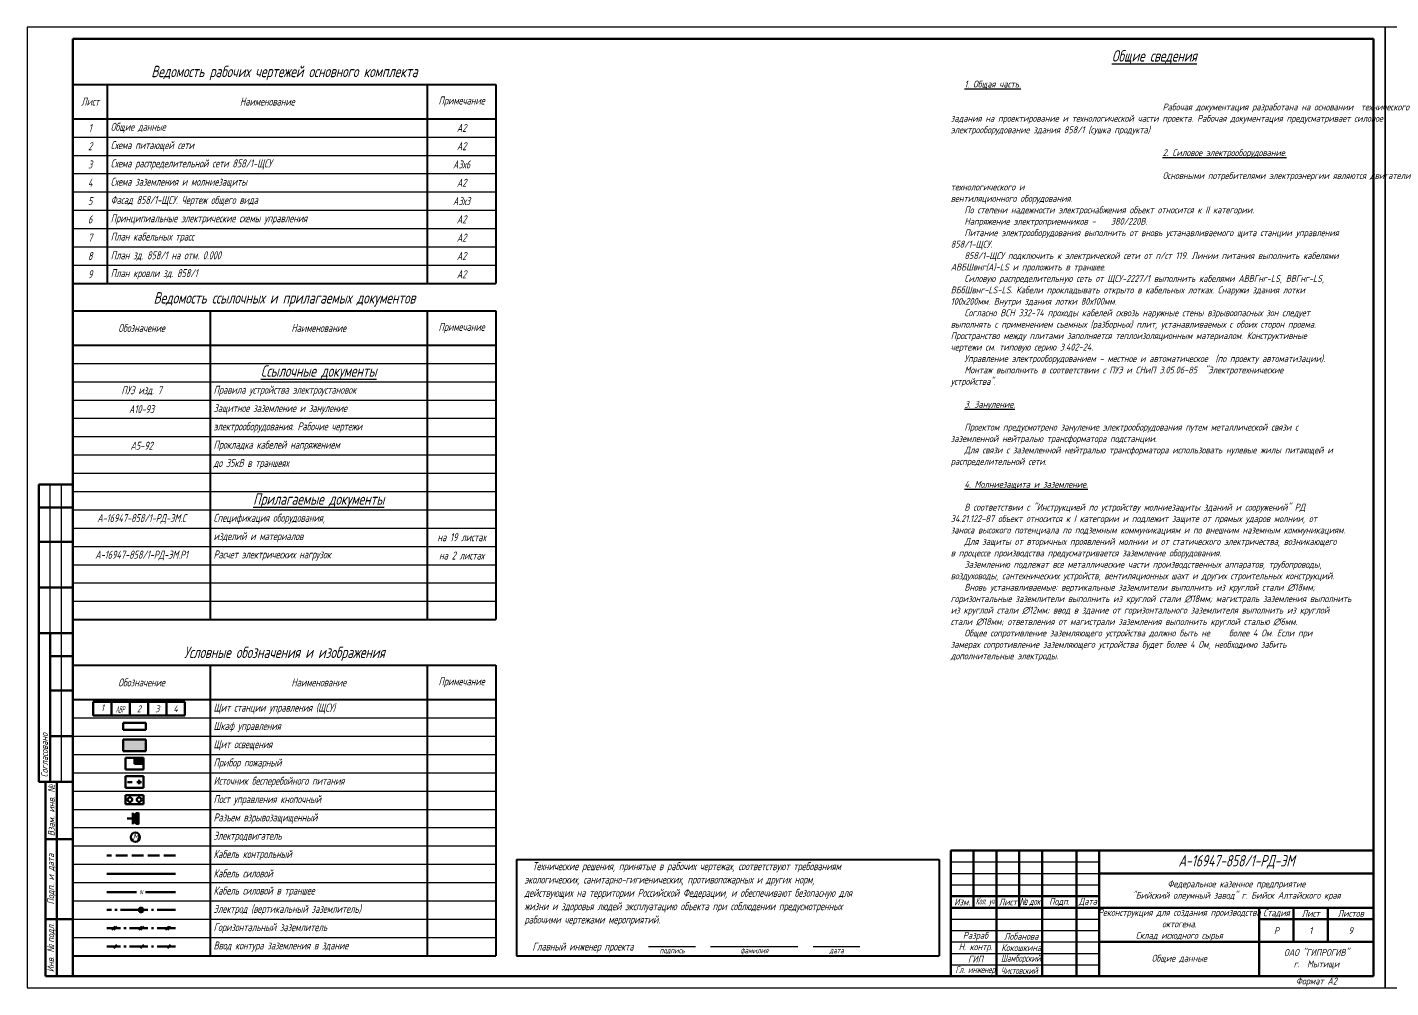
# Model space of a CAD drawing. Header units: millimetres. Extents: x -10490 to 5162, y -5053 to 76.
# Drawn here: x -10490 to -9894, y -344 to 76 of the extents above; entities that cross this region are included whole.
import ezdxf
from ezdxf.enums import TextEntityAlignment as Align

# ---------------------------------------------------------------- set-up
doc = ezdxf.new("R2010")
doc.units = ezdxf.units.MM
doc.linetypes.add('gost5', pattern=[7, 5, -2, 0])
doc.linetypes.add('gost6', pattern=[12, 8, -1.5, 1, -1.5])
for name, color, linetype, lineweight in [('Заземление (Вновь)', 6, 'gost6', 50), ('КаБель контрольный (Вновь)', 142, 'gost5', 60), ('КаБель силовой (Вновь)', 1, 'Continuous', 60), ('ППК и др. приБоры', 171, 'Continuous', 50), ('Рамка толстая', 7, 'Continuous', 60), ('Рамка тонкая', 5, 'Continuous', 25), ('ТаБлица', 253, 'Continuous', 25), ('Текст', 2, 'Continuous', 25), ('Штампы', 252, 'Continuous', 25), ('Щиты пульты (Вновь)', 5, 'Continuous', 50), ('Эл. аппараты (Вновь)', 93, 'Continuous', 50), ('ЭлектрооБорудование (Вновь)', 160, 'Continuous', 60)]:
    doc.layers.add(name, color=color, linetype=linetype, lineweight=lineweight)
doc.styles.add('SIMPLEX', font='simplex.shx', dxfattribs={"width": 0.7, "oblique": 15})

# ---------------------------------------------------------------- blocks, each defined once
blk = doc.blocks.new('A$C0CDB385D')
at = {"layer": 'Рамка толстая'}
for p, q in [((20, 415), (20, 5)), ((589, 415), (20, 415)), ((589, 5), (589, 415)), ((20, 5), (589, 5))]:
    blk.add_line(p, q, dxfattribs=at)
at = {"layer": 'Рамка тонкая'}
for p, q in [((0, 420), (0, 0)), ((594, 420), (0, 420)), ((594, 0), (594, 420)), ((0, 0), (594, 0))]:
    blk.add_line(p, q, dxfattribs=at)
blk = doc.blocks.new('A$C629C7F59')
at = {"layer": 'Эл. аппараты (Вновь)'}
for p, q in [((0, 8), (0, 0)), ((4, 8), (0, 8)), ((4, 0), (4, 8)), ((0, 0), (4, 0))]:
    blk.add_line(p, q, dxfattribs=at)
for centre in [(2, 6), (2, 2)]:
    blk.add_circle(centre, 1, dxfattribs=at)
blk = doc.blocks.new('A$C25011874')
at = {"layer": 'ППК и др. приБоры'}
blk.add_hatch(color=256, dxfattribs=at).paths.add_polyline_path([(4, 0), (4, 2.5), (0, 2.5), (0, 0)])
for p, q in [((0, 5), (0, 0)), ((8, 5), (0, 5)), ((4, 2.5), (0, 2.5)), ((0, 0), (8, 0)), ((4, 0), (4, 2.5)), ((8, 0), (8, 5))]:
    blk.add_line(p, q, dxfattribs=at)
blk = doc.blocks.new('A$C05EB3272')
at = {"layer": 'ЭлектрооБорудование (Вновь)'}
for p, q in [((0, 5), (8, 5)), ((0, 0), (0, 5)), ((3, 2.5), (1, 2.5)), ((2, 3.5), (2, 1.5)), ((7, 2.5), (5, 2.5)), ((8, 5), (8, 0)), ((8, 0), (0, 0))]:
    blk.add_line(p, q, dxfattribs=at)
blk = doc.blocks.new('A$C1733719F')
at = {"layer": 'Эл. аппараты (Вновь)'}
blk.add_hatch(color=256, dxfattribs=at).paths.add_polyline_path([(0, 0), (5, 0, 1)])
for p, q in [((0, 2.5), (5, 2.5)), ((2.5, 2.5), (2.5, 5)), ((0, 0), (5, 0))]:
    blk.add_line(p, q, dxfattribs=at)
blk.add_arc((2.5, 0), 2.5, 0, 180, dxfattribs=at)

msp = doc.modelspace()

# ---------------------------------------------------------------- hatches: boundary and pattern name
at = {"layer": 'Заземление (Вновь)'}
msp.add_hatch(color=256, dxfattribs=at).paths.add_polyline_path([(-10439.76303, -310.14683, 1), (-10440.76303, -310.14683, 1)])
at = {"layer": 'Щиты пульты (Вновь)', "ltscale": 100}
msp.add_hatch(color=256, dxfattribs=at).paths.add_polyline_path([(-10438.13035, -240.66458), (-10438.13035, -235.66458), (-10448.13035, -235.66458), (-10448.13035, -240.66458)])

# ---------------------------------------------------------------- linework, layer by layer
at = {"layer": 'Заземление (Вновь)'}
for p, q in [((-10441.26303, -310.14683), (-10455.26303, -310.14683)), ((-10425.26303, -310.14683), (-10439.26303, -310.14683)), ((-10425.26303, -318.14683), (-10455.26303, -318.14683)), ((-10451.60496, -317.43973), (-10453.01917, -318.85394)), ((-10450.80496, -317.43973), (-10452.21917, -318.85394)), ((-10439.8834, -317.43973), (-10441.29762, -318.85394)), ((-10439.0834, -317.43973), (-10440.49762, -318.85394)), ((-10428.13053, -317.43973), (-10429.54474, -318.85394)), ((-10427.33053, -317.43973), (-10428.74474, -318.85394)), ((-10425.26303, -326.14683), (-10455.26303, -326.14683)), ((-10450.80496, -325.43973), (-10452.21917, -326.85394)), ((-10439.0834, -325.43973), (-10440.49762, -326.85394)), ((-10427.33053, -325.43973), (-10428.74474, -326.85394))]:
    msp.add_line(p, q, dxfattribs=at)
for radius in [1, 0.5]:
    msp.add_circle((-10440.26303, -310.14683), radius, dxfattribs=at)
at = {"layer": 'КаБель контрольный (Вновь)'}
msp.add_line((-10425.26303, -286.36627), (-10455.26303, -286.36627), dxfattribs=at)
at = {"layer": 'КаБель силовой (Вновь)'}
for p, q in [((-10425.26303, -294.36627), (-10455.26303, -294.36627)), ((-10442.26303, -302.36627), (-10455.26303, -302.36627)), ((-10438.26303, -302.36627), (-10425.26303, -302.36627))]:
    msp.add_line(p, q, dxfattribs=at)
at = {"layer": 'ТаБлица', "lineweight": 40}
for p, q in [((-10470.04359, 50.85317), (-10285.04359, 50.85317)), ((-10455.04359, 50.85317), (-10455.04359, -36.14683)), ((-10315.04359, 50.85317), (-10315.04359, -36.14683)), ((-10285.04359, 50.85317), (-10285.04359, -36.14683)), ((-10470.04359, 35.85317), (-10285.04359, 35.85317)), ((-10470.04359, -36.14683), (-10285.04359, -36.14683)), ((-10470.04359, -48.14683), (-10285.04359, -48.14683)), ((-10410.04359, -48.14683), (-10410.04359, -183.14683)), ((-10315.04359, -48.14683), (-10315.04359, -183.14683)), ((-10285.04359, -48.14683), (-10285.04359, -183.14683)), ((-10470.04359, -63.14683), (-10285.04359, -63.14683)), ((-10470.04359, -183.14683), (-10285.04359, -183.14683)), ((-10470.04359, -203.14683), (-10285.04359, -203.14683)), ((-10410.04359, -203.14683), (-10410.04359, -330.14683)), ((-10315.04359, -203.14683), (-10315.04359, -330.14683)), ((-10285.04359, -203.14683), (-10285.04359, -330.14683)), ((-10470.04359, -218.14683), (-10285.04359, -218.14683)), ((-10276.04359, -288.14683), (-10091.04359, -288.14683)), ((-10276.04359, -288.14683), (-10276.04359, -330.14683)), ((-10091.04359, -288.14683), (-10091.04359, -330.14683)), ((-10470.04359, -330.14683), (-10285.04359, -330.14683)), ((-10276.04359, -330.14683), (-10091.04359, -330.14683))]:
    msp.add_line(p, q, dxfattribs=at)
at = {"layer": 'ТаБлица', "color": 5, "lineweight": 25}
for p, q in [((-10470.04359, 27.85317), (-10285.04359, 27.85317)), ((-10470.04359, 19.85317), (-10285.04359, 19.85317)), ((-10470.04359, 11.85317), (-10285.04359, 11.85317)), ((-10470.04359, 3.85317), (-10285.04359, 3.85317)), ((-10470.04359, -4.14683), (-10285.04359, -4.14683)), ((-10470.04359, -12.14683), (-10285.04359, -12.14683)), ((-10470.04359, -20.14683), (-10285.04359, -20.14683)), ((-10470.04359, -28.14683), (-10285.04359, -28.14683)), ((-10470.04359, -71.14683), (-10285.04359, -71.14683)), ((-10470.04359, -79.14683), (-10285.04359, -79.14683)), ((-10470.04359, -87.14683), (-10285.04359, -87.14683)), ((-10470.04359, -95.14683), (-10285.04359, -95.14683)), ((-10470.04359, -103.14683), (-10285.04359, -103.14683)), ((-10470.04359, -111.14683), (-10285.04359, -111.14683)), ((-10470.04359, -119.14683), (-10285.04359, -119.14683)), ((-10470.04359, -127.14683), (-10285.04359, -127.14683)), ((-10470.04359, -135.14683), (-10285.04359, -135.14683)), ((-10470.04359, -143.14683), (-10285.04359, -143.14683)), ((-10470.04359, -151.14683), (-10285.04359, -151.14683)), ((-10470.04359, -159.14683), (-10285.04359, -159.14683)), ((-10470.04359, -167.14683), (-10285.04359, -167.14683)), ((-10470.04359, -175.14683), (-10285.04359, -175.14683)), ((-10470.04359, -226.14683), (-10285.04359, -226.14683)), ((-10470.04359, -234.14683), (-10285.04359, -234.14683)), ((-10470.04359, -242.14683), (-10285.04359, -242.14683)), ((-10470.04359, -250.14683), (-10285.04359, -250.14683)), ((-10470.04359, -258.14683), (-10285.04359, -258.14683)), ((-10470.04359, -266.14683), (-10285.04359, -266.14683)), ((-10470.04359, -274.14683), (-10285.04359, -274.14683)), ((-10470.04359, -282.14683), (-10285.04359, -282.14683)), ((-10470.04359, -290.14683), (-10285.04359, -290.14683)), ((-10470.04359, -298.14683), (-10285.04359, -298.14683)), ((-10470.04359, -306.14683), (-10285.04359, -306.14683)), ((-10470.04359, -314.14683), (-10285.04359, -314.14683)), ((-10470.04359, -322.14683), (-10285.04359, -322.14683))]:
    msp.add_line(p, q, dxfattribs=at)
at = {"layer": 'Штампы', "lineweight": 60}
for p, q in [((-10485.04359, -254.14683), (-10485.04359, -124.14683)), ((-10485.04359, -124.14683), (-10470.04359, -124.14683)), ((-10470.04359, -254.14683), (-10470.04359, -124.14683)), ((-10485.04359, -134.14683), (-10470.04359, -134.14683)), ((-10485.04359, -149.14683), (-10470.04359, -149.14683)), ((-10485.04359, -169.14683), (-10470.04359, -169.14683)), ((-10485.04359, -189.14683), (-10470.04359, -189.14683)), ((-10480.04359, -254.14683), (-10480.04359, -189.14683)), ((-10480.04359, -199.14683), (-10470.04359, -199.14683)), ((-10480.04359, -214.14683), (-10470.04359, -214.14683)), ((-10480.04359, -234.14683), (-10470.04359, -234.14683)), ((-10485.04359, -254.14683), (-10470.04359, -254.14683)), ((-10482.04359, -339.14683), (-10482.04359, -254.14683)), ((-10482.04359, -254.14683), (-10470.04359, -254.14683)), ((-10477.04359, -339.14683), (-10477.04359, -254.14683)), ((-10470.04359, -339.14683), (-10470.04359, -254.14683)), ((-10482.04359, -279.14683), (-10470.04359, -279.14683)), ((-10086.04359, -284.14683), (-9901.04359, -284.14683)), ((-10086.04359, -284.14683), (-10086.04359, -339.14683)), ((-10076.04359, -284.14683), (-10076.04359, -309.14683)), ((-10066.04359, -284.14683), (-10066.04359, -339.14683)), ((-10056.04359, -284.14683), (-10056.04359, -309.14683)), ((-10046.04359, -284.14683), (-10046.04359, -339.14683)), ((-10031.04359, -284.14683), (-10031.04359, -339.14683)), ((-10021.04359, -284.14683), (-10021.04359, -339.14683)), ((-10021.04359, -294.14683), (-9901.04359, -294.14683)), ((-10086.04359, -304.14683), (-10021.04359, -304.14683)), ((-10086.04359, -309.14683), (-9901.04359, -309.14683)), ((-9951.04359, -309.14683), (-9951.04359, -339.14683)), ((-9936.04359, -309.14683), (-9936.04359, -324.14683)), ((-9921.04359, -309.14683), (-9921.04359, -324.14683)), ((-10482.04359, -314.14683), (-10470.04359, -314.14683)), ((-9951.04359, -314.14683), (-9901.04359, -314.14683)), ((-10021.04359, -324.14683), (-9901.04359, -324.14683)), ((-10482.04359, -339.14683), (-10470.04359, -339.14683))]:
    msp.add_line(p, q, dxfattribs=at)
at = {"layer": 'Штампы', "color": 5, "lineweight": 25}
for p, q in [((-10480.04359, -189.14683), (-10480.04359, -124.14683)), ((-10475.04359, -254.14683), (-10475.04359, -124.14683)), ((-10086.04359, -289.14683), (-10021.04359, -289.14683)), ((-10086.04359, -294.14683), (-10021.04359, -294.14683)), ((-10086.04359, -299.14683), (-10021.04359, -299.14683)), ((-10086.04359, -314.14683), (-10021.04359, -314.14683)), ((-10086.04359, -319.14683), (-10021.04359, -319.14683)), ((-10086.04359, -324.14683), (-10021.04359, -324.14683)), ((-10086.04359, -329.14683), (-10021.04359, -329.14683)), ((-10086.04359, -334.14683), (-10021.04359, -334.14683))]:
    msp.add_line(p, q, dxfattribs=at)
at = {"layer": 'Щиты пульты (Вновь)', "ltscale": 100}
for p, q in [((-10461.15842, -219.17205), (-10421.15842, -219.17205)), ((-10461.15842, -219.17205), (-10461.15842, -225.17205)), ((-10453.15842, -219.17205), (-10453.15842, -225.17205)), ((-10445.15842, -219.17205), (-10445.15842, -225.17205)), ((-10437.15842, -219.17205), (-10437.15842, -225.17205)), ((-10429.15842, -219.17205), (-10429.15842, -225.17205)), ((-10421.15842, -219.17205), (-10421.15842, -225.17205)), ((-10421.15842, -225.17205), (-10461.15842, -225.17205)), ((-10448.12952, -228.33224), (-10448.12952, -231.33224)), ((-10448.12952, -228.33224), (-10438.12952, -228.33224)), ((-10448.12952, -231.33224), (-10438.12952, -231.33224)), ((-10438.12952, -231.33224), (-10438.12952, -228.33224)), ((-10438.13035, -235.66458), (-10448.13035, -235.66458)), ((-10448.13035, -235.66458), (-10448.13035, -240.66458)), ((-10438.13035, -240.66458), (-10438.13035, -235.66458)), ((-10448.13035, -240.66458), (-10438.13035, -240.66458))]:
    msp.add_line(p, q, dxfattribs=at)
at = {"layer": 'ЭлектрооБорудование (Вновь)'}
msp.add_circle((-10442.74193, -278.28649), 2.01509, dxfattribs=at)

# ---------------------------------------------------------------- block references
for p in [(-10490.04358, -344.14684), (-9896.04358, -344.14684)]:
    msp.add_blockref('A$C0CDB385D', p)
for name, p, rotation in [('A$C25011874', (-10439.13041, -243.67044), 180), ('A$C05EB3272', (-10439.13032, -251.69071), 180), ('A$C629C7F59', (-10439.13035, -263.89882), 90), ('A$C1733719F', (-10441.35545, -272.61131), 90)]:
    msp.add_blockref(name, p, dxfattribs=dict(rotation=rotation))

# ---------------------------------------------------------------- texts
at = {"layer": 'КаБель силовой (Вновь)', "style": 'SIMPLEX', "oblique": 15, "width": 0.7}
msp.add_text('N', height=2, dxfattribs=at).set_placement((-10440.26303, -302.36627), align=Align.MIDDLE_CENTER)
at = {"layer": 'ТаБлица', "color": 2, "style": 'SIMPLEX'}
for s, insert, char_height, width, attachment_point in [('Ведомость рабочих чертежей основного комплекта', (-10377.54359, 55.85317), 5, 185, 5), ('Лист', (-10462.54359, 43.35317), 3.5, 12, 5), ('Наименование', (-10385.04359, 43.35317), 3.5, 137, 5), ('Примечание', (-10300.04359, 43.35317), 3.5, 27, 5), ('1', (-10462.54359, 31.85317), 3.5, 15, 5), ('Общие данные', (-10453.54359, 31.85317), 3.5, 137, 4), ('А2', (-10300.04359, 31.85317), 3.5, 30, 5), ('2', (-10462.54359, 23.85317), 3.5, 15, 5), ('Схема питающей сети', (-10453.54359, 23.85317), 3.5, 137, 4), ('А2', (-10300.04359, 23.85317), 3.5, 30, 5), ('Схема распределительной сети 858/1-ЩСУ', (-10453.54359, 15.85317), 3.5, 137, 4), ('3', (-10462.54359, 15.85317), 3.5, 15, 5), ('А3х6', (-10300.04359, 15.85317), 3.5, 30, 5), ('4', (-10462.54359, 7.85317), 3.5, 15, 5), ('Схема заземления и молниезащиты ', (-10453.54359, 7.85317), 3.5, 137, 4), ('А2', (-10300.04359, 7.85317), 3.5, 30, 5), ('5', (-10462.54359, -0.14683), 3.5, 15, 5), ('Фасад 858/1-ЩСУ. Чертеж общего вида', (-10453.54359, -0.14683), 3.5, 137, 4), ('А3х3', (-10300.04359, -0.14683), 3.5, 30, 5), ('Принципиальные электрические схемы управления', (-10453.54359, -8.14683), 3.5, 137, 4), ('6', (-10462.54359, -8.14683), 3.5, 15, 5), ('А2', (-10300.04359, -8.14683), 3.5, 30, 5), ('7', (-10462.54359, -16.14683), 3.5, 15, 5), ('План кабельных трасс', (-10453.54359, -16.14683), 3.5, 137, 4), ('А2', (-10300.04359, -16.14683), 3.5, 30, 5), ('8', (-10462.54359, -24.14683), 3.5, 15, 5), ('План зд. 858/1 на отм. 0.000', (-10453.54359, -24.14683), 3.5, 137, 4), ('А2', (-10300.04359, -24.14683), 3.5, 30, 5), ('9', (-10462.54359, -32.14683), 3.5, 15, 5), ('План кровли зд. 858/1', (-10453.54359, -32.14683), 3.5, 137, 4), ('А2', (-10300.04359, -32.14683), 3.5, 30, 5), ('Ведомость ссылочных и прилагаемых документов', (-10377.54359, -43.14683), 5, 185, 5), ('Примечание', (-10300.04359, -55.64683), 3.5, 30, 5), ('Обозначение', (-10440.04359, -55.64683), 3.5, 60, 5), ('Наименование', (-10362.54359, -55.64683), 3.5, 95, 5), ('{\\LСсылочные документы}', (-10362.54359, -75.14683), 5, 95, 5), ('ПУЭ изд. 7', (-10440.04359, -83.14683), 3.5, 60, 5), ('Правила устройства электроустановок', (-10408.54359, -83.14683), 3.5, 92, 4), ('А10-93', (-10440.04359, -91.14683), 3.5, 60, 5), ('Защитное заземление и зануление', (-10408.54359, -91.14683), 3.5, 92, 4), ('электрооборудования. Рабочие чертежи', (-10408.54359, -99.14683), 3.5, 92, 4), ('А5-92', (-10440.04359, -107.14683), 3.5, 60, 5), ('Прокладка кабелей напряжением ', (-10408.54359, -107.14683), 3.5, 92, 4), ('до 35кВ в траншеях', (-10408.54359, -115.14683), 3.5, 92, 4), ('{\\LПрилагаемые документы}', (-10362.54359, -131.14683), 5, 95, 5), ('А-16947-858/1-РД-ЭМ.С', (-10440.04359, -139.14683), 3.5, 60, 5), ('Спецификация оборудования,', (-10408.54359, -139.14683), 3.5, 92, 4), ('изделий и материалов', (-10408.54359, -147.14683), 3.5, 92, 4), ('на 19 листах', (-10300.04359, -147.14683), 3.5, 30, 5), ('А-16947-858/1-РД-ЭМ.Р1', (-10440.04359, -155.14683), 3.5, 60, 5), ('Расчет электрических нагрузок', (-10408.54359, -155.14683), 3.5, 92, 4), ('на 2 листах', (-10300.04359, -155.14683), 3.5, 30, 5), ('Условные обозначения и изображения', (-10377.54359, -198.14683), 5, 185, 5), ('Примечание', (-10300.04359, -210.64683), 3.5, 30, 5), ('Обозначение', (-10440.04359, -210.64683), 3.5, 60, 5), ('Наименование', (-10362.54359, -210.64683), 3.5, 95, 5), ('Щит станции управления (ЩСУ)', (-10408.54359, -222.14683), 3.5, 92, 4), ('Шкаф управления', (-10408.54359, -230.14683), 3.5, 92, 4), ('Щит освещения', (-10408.54359, -238.14683), 3.5, 92, 4), ('Прибор пожарный', (-10408.54359, -246.14683), 3.5, 92, 4), ('Источник бесперебойного питания', (-10408.54359, -254.14683), 3.5, 92, 4), ('Пост управления кнопочный', (-10408.54359, -262.14683), 3.5, 92, 4), ('Разъем взрывозащищенный', (-10408.54359, -270.14683), 3.5, 92, 4), ('Электродвигатель', (-10408.54359, -278.14683), 3.5, 92, 4), ('Кабель контрольный', (-10408.54359, -286.14683), 3.5, 92, 4), ('Кабель силовой', (-10408.54359, -294.14683), 3.5, 92, 4), ('Кабель силовой в траншее ', (-10408.54359, -302.14683), 3.5, 92, 4), ('Электрод (вертикальный заземлитель) ', (-10408.54359, -310.14683), 3.5, 92, 4), ('Горизонтальный заземлитель', (-10408.54359, -318.14683), 3.5, 92, 4), ('Ввод контура заземления в здание', (-10408.54359, -326.14683), 3.5, 92, 4)]:
    msp.add_mtext(s, dxfattribs=dict(at, insert=insert, char_height=char_height, width=width, attachment_point=attachment_point))
at = {"layer": 'Текст', "lineweight": 20, "style": 'SIMPLEX', "oblique": 15}
for s, width, p in [('1', 0.7, (-10457.15842, -221.70697)), ('2', 0.7, (-10441.15842, -222.17205)), ('3', 0.7, (-10433.15842, -222.17205)), ('4', 0.7, (-10425.15842, -222.17205)), ('АВР', 0.4, (-10449.51638, -222.46603))]:
    msp.add_text(s, height=3, dxfattribs=dict(at, width=width)).set_placement(p, align=Align.MIDDLE_CENTER)
at = {"layer": 'Текст', "insert": (-10086.04359, 70.85317), "char_height": 3, "attachment_point": 1, "style": 'SIMPLEX'}
msp.add_mtext_dynamic_manual_height_columns('\\pi92.714;{\\L\\P\\pi70.51;\\H1.6667x;Общие сведения\\P\\pi92.714;\\H0.6x;\\P\\pi6;\\H0.99998x;1. Общая часть.\\P\\pi92.714;\\P\\pi6;}Рабочая документация разработана на основании  технического задания на проектирование и технологической части проекта. Рабочая документация предусматривает силовое электрооборудование здания 858/1 (сушка продукта)\\P\\P{\\L2. Силовое электрооборудование.\\P\\pi91.214;\\P\\pi6;}Основными потребителями электроэнергии являются двигатели технологического и \\P\\pi0;вентиляционного оборудования.\\P\\pi6;По степени надежности электроснабжения объект относится к II категории.\\PНапряжение электроприемников -    380/220В.\\PПитание электрооборудования выполнить от вновь устанавливаемого щита станции управления \\P\\pi0;858/1-ЩСУ.\\P\\pi6;858/1-ЩСУ подключить к электрической сети от п/ст 119. Линии питания выполнить кабелями \\P\\pi0;АВБШвнг(А)-LS и проложить в траншее.\\P\\pi6;Силовую распределительную сеть от ЩСУ-2227/1 выполнить кабелями АВВГнг-LS, ВВГнг-LS, \\P\\pi0;ВБбШвнг-LS-LS. Кабели прокладывать открыто в кабельных лотках. Снаружи здания лотки \\P100х200мм. Внутри здания лотки 80х100мм.\\P\\pi6;Согласно ВСН 332-74 проходы кабелей сквозь наружные стены взрывоопасных зон следует \\P\\pi0;выполнять с применением съемных (разборных) плит, устанавливаемых с обоих сторон проема. \\PПространство между плитами заполняется теплоизоляционным материалом. Конструктивные \\Pчертежи см. типовую серию 3.402-24.  \\P\\pi6;Управление электрооборудованием - местное и автоматическое  (по проекту автоматизации).   \\PМонтаж выполнить в соответствии с ПУЭ и СНиП 3.05.06-85  "Электротехнические \\P\\pi0;устройства".\\P\\P\\pi6;{\\L3. Зануление.\\P\\P}Проектом предусмотрено зануление электрооборудования путем металлической связи с \\P\\pi0;заземленной нейтралью трансформатора подстанции. \\P\\pi6;Для связи с заземленной нейтралью трансформатора использовать нулевые жилы питающей и \\P\\pi0;распределительной сети.\\P\\pi88.429,l6;\\P\\pi6,l0;{\\L4. Молниезащита и заземление.\\P\\P}В соответствии с "Инструкцией по устройству молниезащиты зданий и сооружений" РД \\P\\pi0;34.21.122-87 объект относится к I категории и подлежит защите от прямых ударов молнии, от \\Pзаноса высокого потенциала по подземным коммуникациям и по внешним наземным коммуникациям.\\P\\pi6;Для защиты от вторичных проявлений молнии и от статического электричества, возникающего \\P\\pi0;в процессе производства предусматривается заземление оборудования. \\P\\pi6;Заземлению подлежат все металлические части производственных аппаратов, трубопроводы, \\P\\pi0;воздуховоды, сантехнических устройств, вентиляционных шахт и других строительных конструкций.\\P\\pi6;Вновь устанавливаемые: вертикальные заземлители выполнить из круглой стали ∅18мм; \\P\\pi0;горизонтальные заземлители выполнить из круглой стали ∅18мм; магистраль заземления выполнить \\Pиз круглой стали ∅12мм; ввод в здание от горизонтального заземлителя выполнить из круглой \\Pстали ∅18мм; ответвления от магистрали заземления выполнить круглой сталью ∅6мм.   \\P\\pi6;Общее сопротивление заземляющего устройства должно быть не     более 4 Ом. Если при \\P\\pi0;замерах сопротивление заземляющего устройства будет более 4 Ом, необходимо забить \\Pдополнительные электроды.\\P\\pi6;   \\P', width=185, gutter_width=12.5, heights=[529], dxfattribs=at)
at = {"layer": 'Текст', "char_height": 3.5, "width": 185, "attachment_point": 4, "style": 'SIMPLEX'}
for s, insert in [('\\pi3.5,l3.5;Технические решения, принятые в рабочих чертежах, соответствуют требованиям \\P\\pi0;экологических, санитарно-гигиенических, противопожарных и других норм, \\Pдействующих на территории Российской Федерации, и обеспечивают безопасную для \\Pжизни и здоровья людей эксплуатацию объекта при соблюдении предусмотренных \\Pрабочими чертежами мероприятий.\\P', (-10276.04359, -303.14683)), ('\\A1;\\pi3.5,l3.5;Главный инженер проекта    {\\H0.7x;\\S               /подпись;\\H1.4286x;    \\H0.70001x;\\S                            /фамилия;\\H1.4286x;    \\H0.70001x;\\S               /дата;\\H1.4286x;\\P}', (-10276.04359, -326.14683))]:
    msp.add_mtext(s, dxfattribs=dict(at, insert=insert))
at = {"layer": 'Штампы', "color": 2, "char_height": 3, "rotation": 90, "style": 'SIMPLEX'}
for s, insert, width, attachment_point in [('Согласовано', (-10482.54359, -252.14683), 61, 4), ('Взам. инв. {\\fArial|b0|i0|c204|p34;№}', (-10479.54359, -266.64683), 25, 5), ('Подп. и дата', (-10479.54359, -296.64683), 35, 5), ('Инв. {\\fArial|b0|i0|c204|p34;№ }подл.', (-10479.54359, -326.64683), 25, 5)]:
    msp.add_mtext(s, dxfattribs=dict(at, insert=insert, width=width, attachment_point=attachment_point))
at = {"layer": 'Штампы', "color": 2, "attachment_point": 5, "style": 'SIMPLEX'}
for s, insert, char_height, width in [('А-16947-858/1-РД-ЭМ', (-9961.04359, -289.14683), 5, 120), ('Федеральное казенное предприятие\\P"Бийский олеумный завод" г. Бийск Алтайского края', (-9961.04359, -301.64683), 3, 120), ('Изм.', (-10081.04359, -306.64683), 3, 10), ('{\\W0.5;Кол. уч}', (-10071.04359, -306.64683), 3, 10), ('{\\W0.7;Лист}', (-10061.04359, -306.64683), 3, 10), ('{\\fArial|b0|i0|c204|p34;\\W0.6;№ \\Fsimplex|c204;док.}', (-10051.04359, -306.64683), 3, 10), ('Подп.', (-10038.54359, -306.64683), 3, 15), ('{\\W0.7;Дата}', (-10026.04359, -306.64683), 3, 10), ('Стадия', (-9943.54359, -311.64683), 3, 15), ('Лист', (-9928.54359, -311.64683), 3, 15), ('Листов', (-9911.04359, -311.64683), 3, 20), ('Реконструкция для создания производства октогена. \\PСклад исходного сырья', (-9986.04359, -316.64683), 3, 70), (' Разраб', (-10076.04359, -321.64683), 3, 20), (' Лобанова', (-10056.04359, -321.64683), 3, 20), ('Р', (-9943.54359, -319.14683), 3, 15), ('1', (-9928.54359, -319.14683), 3, 15), ('9', (-9911.04359, -319.14683), 3, 20), (' Н. контр.', (-10076.04359, -326.64683), 3, 20), (' Кокошкина', (-10056.04359, -326.64683), 3, 20), ('ОАО "ГИПРОГИВ"\\Pг.  Мытищи', (-9926.04359, -331.64683), 3, 50), (' ГИП', (-10076.04359, -331.64683), 3, 20), ('{\\W0.6; Шамборский}', (-10056.04359, -331.64683), 3, 20), ('Общие данные', (-9986.04359, -331.64683), 3, 70), ('{\\W0.6; Гл. инженер}', (-10076.04359, -336.64683), 3, 20), ('{\\W0.6;Чистовский}', (-10056.04359, -336.64683), 3, 20), ('Формат А2', (-9926.04359, -341.64683), 3, 50)]:
    msp.add_mtext(s, dxfattribs=dict(at, insert=insert, char_height=char_height, width=width))
at = {"layer": 'ЭлектрооБорудование (Вновь)', "insert": (-10442.74193, -278.28649), "char_height": 3, "attachment_point": 5, "style": 'SIMPLEX'}
msp.add_mtext_dynamic_manual_height_columns('М', width=3.0147096, gutter_width=12.5, heights=[0], dxfattribs=at)

doc.saveas('drawing.dxf')
